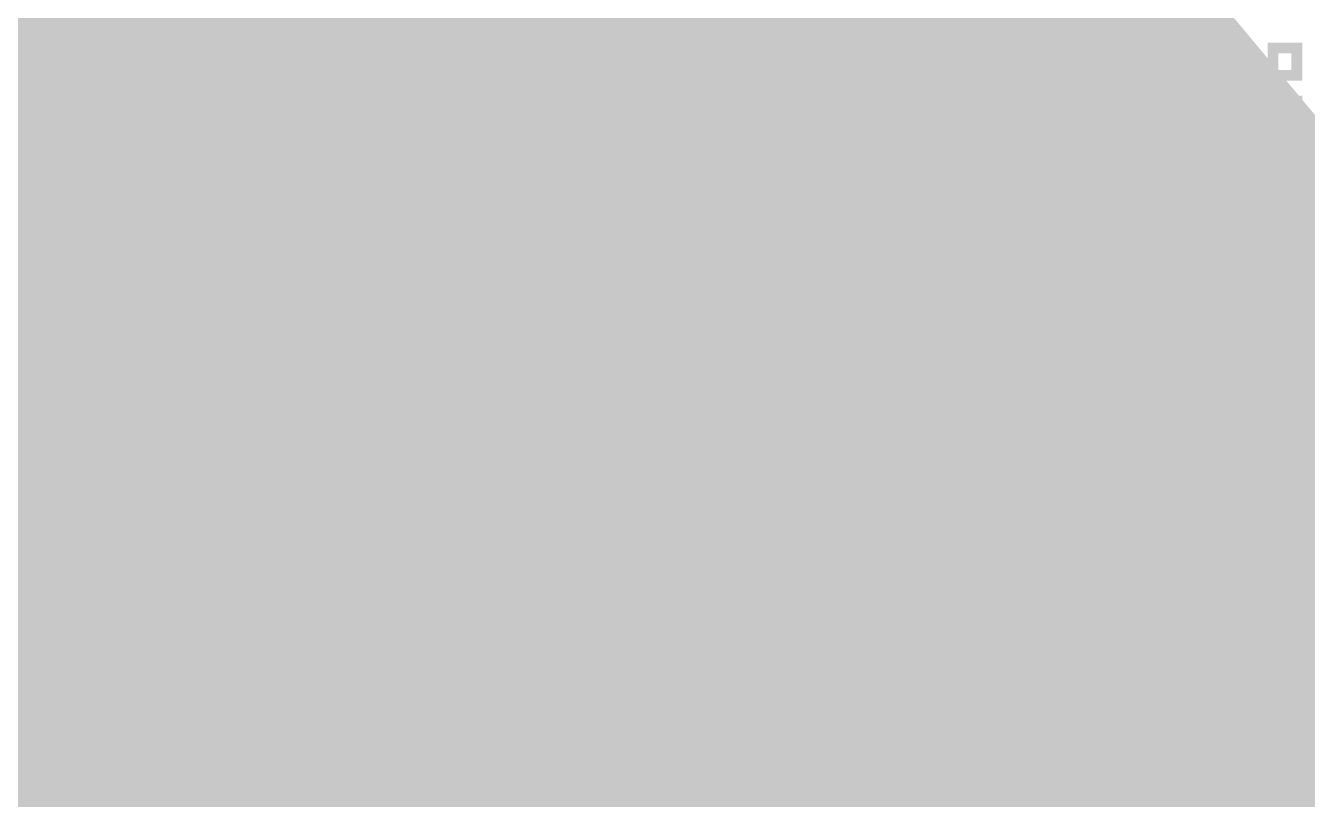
# Model space of a CAD drawing. Extents: x -5280327 to 29700, y -3925683 to 5564800.
# Drawn here: x 3955 to 8608, y 24640 to 27451 of the extents above; entities that cross this region are included whole.
import ezdxf

# ---------------------------------------------------------------- set-up
doc = ezdxf.new("R2010")
doc.units = 0
doc.linetypes.add('6', pattern=[2640.874023, 1320.437012, -1320.437012])
doc.layers.get('0').update_dxf_attribs({"linetype": 'CONTINUOUS'})

msp = doc.modelspace()

# ---------------------------------------------------------------- linework, layer by layer
at = {"color": 7, "linetype": '6', "const_width": 10343.1}
msp.add_lwpolyline([(0, 29405.6), (24528.3, 0)], dxfattribs=at)
msp.add_lwpolyline([(0, 29405.6), (24528.3, 0)], dxfattribs=at)
at = {"color": 7, "const_width": 39.2}
for points in [[(0, 29405.6), (19561.2, 29405.6), (19561.2, 25025.4), (0, 25025.4), (0, 29405.6)], [(4527.6, 26914), (4620.5, 26890.5), (4620.5, 26890.5), (4620.5, 26890.5), (4611.2, 26859), (4600, 26829.6), (4586.9, 26802.5), (4571.9, 26777.5), (4555, 26754.8), (4536.1, 26734.4), (4515.4, 26716.1), (4515.4, 26716.1), (4515.4, 26716.1), (4515.4, 26716.1), (4493.1, 26700.2), (4469.3, 26686.7), (4444.2, 26675.6), (4417.7, 26667.1), (4389.8, 26660.9), (4360.6, 26657.2), (4330, 26656), (4330, 26656), (4330, 26656), (4330, 26656), (4298.4, 26657), (4268.6, 26659.8), (4240.5, 26664.5), (4214.2, 26671.1), (4189.5, 26679.6), (4166.6, 26690), (4145.5, 26702.2), (4145.5, 26702.2), (4145.5, 26702.2), (4145.5, 26702.2), (4125.8, 26716.2), (4107.6, 26732), (4090.8, 26749.4), (4075.3, 26768.5), (4061.3, 26789.3), (4048.6, 26811.8), (4037.3, 26836), (4037.3, 26836), (4037.3, 26836), (4037.3, 26836), (4027.4, 26861.3), (4019.1, 26887.1), (4012.3, 26913.4), (4007, 26940.3), (4003.2, 26967.7), (4001, 26995.6), (4000.2, 27024.1), (4000.2, 27024.1), (4000.2, 27024.1), (4000.2, 27024.1), (4001.1, 27054.8), (4003.6, 27084.4), (4007.9, 27112.9), (4013.9, 27140.2), (4021.6, 27166.4), (4031, 27191.4), (4042.1, 27215.3), (4042.1, 27215.3), (4042.1, 27215.3), (4042.1, 27215.3), (4054.8, 27237.8), (4068.9, 27258.7), (4084.5, 27278), (4101.5, 27295.7), (4120, 27311.8), (4139.9, 27326.3), (4161.2, 27339.2), (4161.2, 27339.2), (4161.2, 27339.2), (4161.2, 27339.2), (4183.7, 27350.5), (4206.7, 27360), (4230.4, 27367.8), (4254.7, 27373.8), (4279.6, 27378.1), (4305.2, 27380.7), (4331.4, 27381.6), (4331.4, 27381.6), (4331.4, 27381.6), (4331.4, 27381.6), (4360.8, 27380.5), (4388.8, 27377.2), (4415.5, 27371.7), (4440.8, 27364.1), (4464.7, 27354.2), (4487.3, 27342.2), (4508.5, 27328), (4508.5, 27328), (4508.5, 27328), (4508.5, 27328), (4528.1, 27311.8), (4545.9, 27293.8), (4562, 27274), (4576.3, 27252.5), (4588.8, 27229.2), (4599.6, 27204.1), (4608.5, 27177.2), (4608.5, 27177.2), (4517.1, 27155.7), (4517.1, 27155.7), (4517.1, 27155.7), (4509.7, 27176.7), (4501.3, 27196), (4492.1, 27213.7), (4482, 27229.6), (4471, 27243.8), (4459.1, 27256.4), (4446.3, 27267.2), (4446.3, 27267.2), (4446.3, 27267.2), (4446.3, 27267.2), (4432.5, 27276.5), (4417.8, 27284.3), (4402.1, 27290.7), (4385.4, 27295.7), (4367.7, 27299.3), (4349.1, 27301.4), (4329.5, 27302.1), (4329.5, 27302.1), (4329.5, 27302.1), (4329.5, 27302.1), (4306.9, 27301.3), (4285.4, 27299), (4265, 27295), (4245.7, 27289.5), (4227.5, 27282.4), (4210.3, 27273.7), (4194.3, 27263.4), (4194.3, 27263.4), (4194.3, 27263.4), (4194.3, 27263.4), (4179.4, 27251.8), (4165.9, 27239.1), (4153.6, 27225.3), (4142.7, 27210.4), (4133.2, 27194.4), (4124.9, 27177.4), (4117.9, 27159.3), (4117.9, 27159.3), (4117.9, 27159.3), (4117.9, 27159.3), (4112.1, 27140.5), (4107.2, 27121.6), (4103.1, 27102.5), (4100, 27083.3), (4097.7, 27063.9), (4096.4, 27044.3), (4095.9, 27024.5), (4095.9, 27024.5), (4095.9, 27024.5), (4095.9, 27024.5), (4096.5, 26999.4), (4098, 26975.3), (4100.7, 26952), (4104.4, 26929.7), (4109.2, 26908.3), (4115.1, 26887.8), (4122, 26868.3), (4122, 26868.3), (4122, 26868.3), (4122, 26868.3), (4130, 26849.9), (4139.3, 26832.9), (4149.7, 26817.3), (4161.3, 26803), (4174, 26790.1), (4188, 26778.6), (4203.1, 26768.5), (4203.1, 26768.5), (4203.1, 26768.5), (4203.1, 26768.5), (4219, 26759.7), (4235.3, 26752.3), (4252, 26746.3), (4269, 26741.5), (4286.4, 26738.2), (4304.2, 26736.1), (4322.3, 26735.5), (4322.3, 26735.5), (4322.3, 26735.5), (4322.3, 26735.5), (4344.1, 26736.4), (4364.9, 26739.1), (4384.8, 26743.7), (4403.6, 26750.2), (4421.5, 26758.4), (4438.5, 26768.5), (4454.4, 26780.5), (4454.4, 26780.5), (4454.4, 26780.5), (4454.4, 26780.5), (4469.1, 26794.2), (4482.4, 26809.7), (4494.3, 26827), (4504.8, 26846.1), (4513.8, 26867), (4521.4, 26889.6), (4527.6, 26914)], [(6328.6, 26745), (6341.1, 26668.9), (6341.1, 26668.9), (6341.1, 26668.9), (6330.8, 26666.9), (6320.9, 26665.2), (6311.3, 26663.8), (6302, 26662.7), (6293, 26661.9), (6284.3, 26661.4), (6276, 26661.3), (6276, 26661.3), (6276, 26661.3), (6276, 26661.3), (6263, 26661.6), (6250.9, 26662.5), (6239.6, 26664), (6229.2, 26666.1), (6219.7, 26668.9), (6211, 26672.2), (6203.2, 26676.1), (6203.2, 26676.1), (6203.2, 26676.1), (6203.2, 26676.1), (6196.2, 26680.6), (6189.7, 26685.4), (6183.9, 26690.6), (6178.7, 26696.1), (6174.1, 26702.1), (6170.2, 26708.4), (6166.9, 26715.1), (6166.9, 26715.1), (6166.9, 26715.1), (6166.9, 26715.1), (6164.1, 26723.1), (6161.7, 26733.3), (6159.8, 26745.6), (6158.3, 26760.2), (6157.2, 26776.9), (6156.5, 26795.8), (6156.3, 26816.8), (6156.3, 26816.8), (6156.3, 27109.3), (6093.1, 27109.3), (6093.1, 27176.3), (6156.3, 27176.3), (6156.3, 27302.1), (6242, 27353.8), (6242, 27176.3), (6328.6, 27176.3), (6328.6, 27109.3), (6242, 27109.3), (6242, 26812), (6242, 26812), (6242, 26812), (6242.1, 26802.1), (6242.4, 26793.1), (6242.8, 26785.3), (6243.5, 26778.5), (6244.3, 26772.8), (6245.3, 26768.2), (6246.5, 26764.7), (6246.5, 26764.7), (6246.5, 26764.7), (6246.5, 26764.7), (6248, 26761.7), (6249.6, 26759), (6251.5, 26756.4), (6253.6, 26754), (6256, 26751.8), (6258.6, 26749.8), (6261.4, 26747.9), (6261.4, 26747.9), (6261.4, 26747.9), (6261.4, 26747.9), (6264.5, 26746.3), (6268, 26744.9), (6271.8, 26743.7), (6276, 26742.8), (6280.6, 26742.2), (6285.5, 26741.8), (6290.8, 26741.7), (6290.8, 26741.7), (6290.8, 26741.7), (6290.8, 26741.7), (6295.1, 26741.8), (6299.8, 26742), (6304.8, 26742.3), (6310.2, 26742.8), (6316, 26743.4), (6322.1, 26744.2), (6328.6, 26745)], [(7287.7, 26668), (7287.7, 26732.1), (7287.7, 26732.1), (7287.7, 26732.1), (7273, 26712.1), (7256.4, 26695.1), (7238, 26681.2), (7217.7, 26670.4), (7195.5, 26662.7), (7171.5, 26658), (7145.6, 26656.5), (7145.6, 26656.5), (7145.6, 26656.5), (7145.6, 26656.5), (7128.4, 26657.2), (7111.7, 26659.2), (7095.3, 26662.7), (7079.3, 26667.4), (7063.8, 26673.6), (7048.6, 26681.1), (7033.8, 26690), (7033.8, 26690), (7033.8, 26690), (7033.8, 26690), (7019.8, 26700.1), (7006.6, 26711.3), (6994.4, 26723.6), (6983.1, 26737), (6972.8, 26751.4), (6963.3, 26767), (6954.9, 26783.6), (6954.9, 26783.6), (6954.9, 26783.6), (6954.9, 26783.6), (6947.5, 26801.1), (6941.2, 26819.4), (6936, 26838.4), (6932, 26858.1), (6929.2, 26878.5), (6927.5, 26899.7), (6926.9, 26921.6), (6926.9, 26921.6), (6926.9, 26921.6), (6926.9, 26921.6), (6927.4, 26943.1), (6929, 26964), (6931.5, 26984.3), (6935.2, 27004), (6939.8, 27023.2), (6945.5, 27041.7), (6952.2, 27059.7), (6952.2, 27059.7), (6952.2, 27059.7), (6952.2, 27059.7), (6960, 27076.8), (6968.8, 27092.8), (6978.6, 27107.5), (6989.5, 27121.1), (7001.4, 27133.5), (7014.4, 27144.7), (7028.3, 27154.7), (7028.3, 27154.7), (7028.3, 27154.7), (7028.3, 27154.7), (7043.1, 27163.5), (7058.3, 27170.9), (7074, 27177), (7090.2, 27181.7), (7106.9, 27185.1), (7124.1, 27187.1), (7141.8, 27187.8), (7141.8, 27187.8), (7141.8, 27187.8), (7141.8, 27187.8), (7154.7, 27187.4), (7167.2, 27186.2), (7179.3, 27184.2), (7191, 27181.4), (7202.3, 27177.9), (7213.2, 27173.5), (7223.6, 27168.4), (7223.6, 27168.4), (7223.6, 27168.4), (7223.6, 27168.4), (7233.6, 27162.6), (7243, 27156.3), (7251.9, 27149.6), (7260.3, 27142.4), (7268.1, 27134.7), (7275.3, 27126.5), (7282, 27117.9), (7282, 27117.9), (7282, 27369.6), (7367.7, 27369.6), (7367.7, 26668), (7287.7, 26668)], [(8483.8, 27270.6), (8483.8, 27369.6), (8569.9, 27369.6), (8569.9, 27270.6), (8483.8, 27270.6)], [(4722.9, 26668), (4722.9, 27176.3), (4800.4, 27176.3), (4800.4, 27099.2), (4800.4, 27099.2), (4800.4, 27099.2), (4808.8, 27113.9), (4817, 27127.1), (4825, 27138.8), (4832.9, 27149), (4840.5, 27157.7), (4848, 27164.8), (4855.2, 27170.5), (4855.2, 27170.5), (4855.2, 27170.5), (4855.2, 27170.5), (4862.5, 27175.1), (4870, 27179), (4877.7, 27182.1), (4885.6, 27184.6), (4893.7, 27186.3), (4902, 27187.4), (4910.5, 27187.8), (4910.5, 27187.8), (4910.5, 27187.8), (4910.5, 27187.8), (4923, 27187.2), (4935.5, 27185.5), (4948.1, 27182.7), (4960.8, 27178.7), (4973.5, 27173.6), (4986.2, 27167.4), (4999.1, 27160), (4999.1, 27160), (4969.4, 27080.1), (4969.4, 27080.1), (4969.4, 27080.1), (4960.4, 27085), (4951.3, 27089.2), (4942.3, 27092.6), (4933.3, 27095.3), (4924.3, 27097.2), (4915.2, 27098.4), (4906.2, 27098.7), (4906.2, 27098.7), (4906.2, 27098.7), (4906.2, 27098.7), (4898.3, 27098.4), (4890.5, 27097.3), (4883.1, 27095.6), (4875.8, 27093.2), (4868.8, 27090.1), (4862, 27086.2), (4855.5, 27081.7), (4855.5, 27081.7), (4855.5, 27081.7), (4855.5, 27081.7), (4849.3, 27076.6), (4843.7, 27071), (4838.6, 27064.8), (4834, 27058), (4829.9, 27050.8), (4826.4, 27042.9), (4823.4, 27034.6), (4823.4, 27034.6), (4823.4, 27034.6), (4823.4, 27034.6), (4819.6, 27021.3), (4816.4, 27007.6), (4813.7, 26993.6), (4811.7, 26979.3), (4810.2, 26964.6), (4809.3, 26949.5), (4809, 26934.1), (4809, 26934.1), (4809, 26668), (4722.9, 26668)], [(5398.2, 26831.7), (5487.2, 26820.7), (5487.2, 26820.7), (5487.2, 26820.7), (5480.5, 26799.1), (5472.3, 26778.9), (5462.6, 26760.2), (5451.4, 26742.9), (5438.8, 26727), (5424.8, 26712.6), (5409.2, 26699.6), (5409.2, 26699.6), (5409.2, 26699.6), (5409.2, 26699.6), (5392.3, 26688.1), (5374.1, 26678.5), (5354.6, 26670.6), (5333.8, 26664.4), (5311.7, 26660), (5288.4, 26657.4), (5263.7, 26656.5), (5263.7, 26656.5), (5263.7, 26656.5), (5263.7, 26656.5), (5232.8, 26657.9), (5203.8, 26662.1), (5176.6, 26669.1), (5151.4, 26678.9), (5128, 26691.5), (5106.5, 26707), (5086.9, 26725.2), (5086.9, 26725.2), (5086.9, 26725.2), (5086.9, 26725.2), (5069.5, 26745.9), (5054.9, 26768.9), (5042.9, 26794.2), (5033.5, 26821.7), (5026.9, 26851.5), (5022.9, 26883.5), (5021.5, 26917.8), (5021.5, 26917.8), (5021.5, 26917.8), (5021.5, 26917.8), (5022.9, 26953.3), (5026.9, 26986.4), (5033.7, 27017.2), (5043.1, 27045.7), (5055.2, 27071.8), (5070.1, 27095.5), (5087.6, 27116.9), (5087.6, 27116.9), (5087.6, 27116.9), (5087.6, 27116.9), (5107.3, 27135.7), (5128.5, 27151.6), (5151.4, 27164.6), (5175.9, 27174.7), (5202, 27182), (5229.7, 27186.3), (5258.9, 27187.8), (5258.9, 27187.8), (5258.9, 27187.8), (5258.9, 27187.8), (5287.3, 27186.3), (5314.1, 27182.1), (5339.5, 27175), (5363.3, 27165.1), (5385.5, 27152.3), (5406.3, 27136.8), (5425.5, 27118.4), (5425.5, 27118.4), (5425.5, 27118.4), (5425.5, 27118.4), (5442.6, 27097.4), (5457.1, 27074.1), (5469, 27048.5), (5478.2, 27020.6), (5484.8, 26990.4), (5488.8, 26957.9), (5490.1, 26923.1), (5490.1, 26923.1), (5490.1, 26923.1), (5490.1, 26923.1), (5490.1, 26920.7), (5490.1, 26918.1), (5490, 26915.1), (5489.9, 26911.8), (5489.9, 26908.2), (5489.8, 26904.3), (5489.6, 26900.1), (5489.6, 26900.1), (5110.6, 26900.1), (5110.6, 26900.1), (5110.6, 26900.1), (5112.7, 26877), (5116.4, 26855.5), (5121.6, 26835.5), (5128.4, 26817.2), (5136.7, 26800.5), (5146.5, 26785.4), (5157.9, 26771.8), (5157.9, 26771.8), (5157.9, 26771.8), (5157.9, 26771.8), (5170.5, 26760), (5184, 26750), (5198.3, 26741.9), (5213.5, 26735.5), (5229.5, 26731), (5246.4, 26728.2), (5264.2, 26727.3), (5264.2, 26727.3), (5264.2, 26727.3), (5264.2, 26727.3), (5277.5, 26727.8), (5290.1, 26729.4), (5302.3, 26731.9), (5313.8, 26735.5), (5324.8, 26740), (5335.2, 26745.6), (5345.1, 26752.2), (5345.1, 26752.2), (5345.1, 26752.2), (5345.1, 26752.2), (5354.4, 26759.9), (5363.1, 26768.9), (5371.3, 26779), (5378.8, 26790.4), (5385.9, 26802.9), (5392.3, 26816.7), (5398.2, 26831.7)], [(5927.1, 26730.7), (5927.1, 26730.7), (5927.1, 26730.7), (5913.5, 26719.5), (5900, 26709.4), (5886.7, 26700.2), (5873.5, 26692), (5860.5, 26684.8), (5847.7, 26678.5), (5834.9, 26673.3), (5834.9, 26673.3), (5834.9, 26673.3), (5834.9, 26673.3), (5822.2, 26668.8), (5809.1, 26665), (5795.8, 26662), (5782.2, 26659.6), (5768.4, 26657.9), (5754.3, 26656.8), (5739.9, 26656.5), (5739.9, 26656.5), (5739.9, 26656.5), (5739.9, 26656.5), (5716.8, 26657.3), (5695.2, 26659.8), (5675.3, 26664), (5656.9, 26669.9), (5640.1, 26677.4), (5624.8, 26686.6), (5611.2, 26697.4), (5611.2, 26697.4), (5611.2, 26697.4), (5611.2, 26697.4), (5599.3, 26709.6), (5589.2, 26722.7), (5580.9, 26736.7), (5574.5, 26751.6), (5569.9, 26767.5), (5567.1, 26784.3), (5566.2, 26802), (5566.2, 26802), (5566.2, 26802), (5566.2, 26802), (5566.5, 26812.5), (5567.6, 26822.8), (5569.3, 26832.8), (5571.7, 26842.6), (5574.9, 26852), (5578.7, 26861.2), (5583.2, 26870.2), (5583.2, 26870.2), (5583.2, 26870.2), (5583.2, 26870.2), (5588.3, 26878.8), (5593.8, 26886.8), (5599.7, 26894.4), (5606, 26901.5), (5612.8, 26908.1), (5620.1, 26914.2), (5627.7, 26919.7), (5627.7, 26919.7), (5627.7, 26919.7), (5627.7, 26919.7), (5635.7, 26924.9), (5644, 26929.7), (5652.6, 26934.1), (5661.4, 26938.1), (5670.6, 26941.8), (5680, 26945.1), (5689.7, 26948), (5689.7, 26948), (5689.7, 26948), (5689.7, 26948), (5697.5, 26949.9), (5706.3, 26951.8), (5716.2, 26953.6), (5727.1, 26955.5), (5739.1, 26957.3), (5752.2, 26959.1), (5766.3, 26960.9), (5766.3, 26960.9), (5766.3, 26960.9), (5766.3, 26960.9), (5794.9, 26964.5), (5821.4, 26968.4), (5845.6, 26972.4), (5867.5, 26976.7), (5887.2, 26981.1), (5904.7, 26985.7), (5919.9, 26990.6), (5919.9, 26990.6), (5919.9, 26990.6), (5919.9, 26990.6), (5920, 26995.4), (5920.1, 26999.6), (5920.2, 27003.4), (5920.3, 27006.6), (5920.3, 27009.3), (5920.4, 27011.4), (5920.4, 27013.1), (5920.4, 27013.1), (5920.4, 27013.1), (5920.4, 27013.1), (5919.9, 27027.5), (5918.4, 27040.6), (5915.9, 27052.5), (5912.4, 27063.1), (5907.9, 27072.4), (5902.4, 27080.5), (5896, 27087.2), (5896, 27087.2), (5896, 27087.2), (5896, 27087.2), (5885.9, 27095), (5874.5, 27101.5), (5861.8, 27106.9), (5847.7, 27111.1), (5832.4, 27114.1), (5815.8, 27115.8), (5797.8, 27116.4), (5797.8, 27116.4), (5797.8, 27116.4), (5797.8, 27116.4), (5781.1, 27116), (5765.7, 27114.7), (5751.6, 27112.5), (5738.8, 27109.5), (5727.3, 27105.6), (5717, 27100.8), (5708.1, 27095.1), (5708.1, 27095.1), (5708.1, 27095.1), (5708.1, 27095.1), (5700.1, 27088.4), (5692.8, 27080.3), (5686.1, 27070.9), (5679.9, 27060.1), (5674.4, 27048), (5669.5, 27034.5), (5665.3, 27019.8), (5665.3, 27019.8), (5581, 27031.2), (5581, 27031.2), (5581, 27031.2), (5584.6, 27046.3), (5588.8, 27060.5), (5593.6, 27073.8), (5599, 27086.3), (5605, 27097.9), (5611.6, 27108.7), (5618.8, 27118.6), (5618.8, 27118.6), (5618.8, 27118.6), (5618.8, 27118.6), (5626.8, 27127.8), (5635.8, 27136.4), (5645.7, 27144.3), (5656.6, 27151.6), (5668.4, 27158.3), (5681.2, 27164.4), (5694.9, 27169.8), (5694.9, 27169.8), (5694.9, 27169.8), (5694.9, 27169.8), (5709.5, 27174.6), (5724.7, 27178.6), (5740.5, 27181.9), (5757, 27184.5), (5774.1, 27186.3), (5791.9, 27187.4), (5810.3, 27187.8), (5810.3, 27187.8), (5810.3, 27187.8), (5810.3, 27187.8), (5828.4, 27187.4), (5845.5, 27186.5), (5861.6, 27184.9), (5876.7, 27182.8), (5890.8, 27179.9), (5903.9, 27176.5), (5916.1, 27172.4), (5916.1, 27172.4), (5916.1, 27172.4), (5916.1, 27172.4), (5927.2, 27167.9), (5937.6, 27163), (5947, 27157.9), (5955.5, 27152.4), (5963.2, 27146.5), (5970, 27140.4), (5975.9, 27133.9), (5975.9, 27133.9), (5975.9, 27133.9), (5975.9, 27133.9), (5981.1, 27127), (5985.9, 27119.6), (5990.2, 27111.8), (5994, 27103.4), (5997.4, 27094.5), (6000.3, 27085.2), (6002.7, 27075.3), (6002.7, 27075.3), (6002.7, 27075.3), (6002.7, 27075.3), (6003.8, 27068.3), (6004.8, 27059.8), (6005.6, 27049.9), (6006.2, 27038.6), (6006.6, 27025.8), (6006.9, 27011.5), (6007, 26995.8), (6007, 26995.8), (6007, 26881), (6007, 26881), (6007, 26881), (6007.1, 26848.4), (6007.4, 26819.5), (6008, 26794.2), (6008.8, 26772.5), (6009.8, 26754.4), (6011, 26739.9), (6012.5, 26729), (6012.5, 26729), (6012.5, 26729), (6012.5, 26729), (6014.3, 26720), (6016.5, 26711), (6019.2, 26702.2), (6022.3, 26693.5), (6025.9, 26684.9), (6029.8, 26676.4), (6034.3, 26668), (6034.3, 26668), (5944.3, 26668), (5944.3, 26668), (5944.3, 26668), (5940.7, 26675.8), (5937.4, 26684), (5934.6, 26692.6), (5932.1, 26701.6), (5930, 26710.9), (5928.4, 26720.6), (5927.1, 26730.7)], [(6760.8, 26831.7), (6849.8, 26820.7), (6849.8, 26820.7), (6849.8, 26820.7), (6843.1, 26799.1), (6834.9, 26778.9), (6825.2, 26760.2), (6814, 26742.9), (6801.4, 26727), (6787.4, 26712.6), (6771.8, 26699.6), (6771.8, 26699.6), (6771.8, 26699.6), (6771.8, 26699.6), (6754.9, 26688.1), (6736.7, 26678.5), (6717.2, 26670.6), (6696.4, 26664.4), (6674.3, 26660), (6651, 26657.4), (6626.3, 26656.5), (6626.3, 26656.5), (6626.3, 26656.5), (6626.3, 26656.5), (6595.4, 26657.9), (6566.4, 26662.1), (6539.2, 26669.1), (6513.9, 26678.9), (6490.6, 26691.5), (6469.1, 26707), (6449.5, 26725.2), (6449.5, 26725.2), (6449.5, 26725.2), (6449.5, 26725.2), (6432.1, 26745.9), (6417.5, 26768.9), (6405.5, 26794.2), (6396.1, 26821.7), (6389.5, 26851.5), (6385.5, 26883.5), (6384.1, 26917.8), (6384.1, 26917.8), (6384.1, 26917.8), (6384.1, 26917.8), (6385.5, 26953.3), (6389.5, 26986.4), (6396.3, 27017.2), (6405.7, 27045.7), (6417.8, 27071.8), (6432.7, 27095.5), (6450.2, 27116.9), (6450.2, 27116.9), (6450.2, 27116.9), (6450.2, 27116.9), (6469.9, 27135.7), (6491.1, 27151.6), (6514, 27164.6), (6538.5, 27174.7), (6564.6, 27182), (6592.2, 27186.3), (6621.5, 27187.8), (6621.5, 27187.8), (6621.5, 27187.8), (6621.5, 27187.8), (6649.9, 27186.3), (6676.7, 27182.1), (6702.1, 27175), (6725.8, 27165.1), (6748.1, 27152.3), (6768.9, 27136.8), (6788.1, 27118.4), (6788.1, 27118.4), (6788.1, 27118.4), (6788.1, 27118.4), (6805.2, 27097.4), (6819.7, 27074.1), (6831.6, 27048.5), (6840.8, 27020.6), (6847.4, 26990.4), (6851.4, 26957.9), (6852.7, 26923.1), (6852.7, 26923.1), (6852.7, 26923.1), (6852.7, 26923.1), (6852.7, 26920.7), (6852.7, 26918.1), (6852.6, 26915.1), (6852.5, 26911.8), (6852.5, 26908.2), (6852.3, 26904.3), (6852.2, 26900.1), (6852.2, 26900.1), (6473.2, 26900.1), (6473.2, 26900.1), (6473.2, 26900.1), (6475.3, 26877), (6479, 26855.5), (6484.2, 26835.5), (6491, 26817.2), (6499.3, 26800.5), (6509.1, 26785.4), (6520.5, 26771.8), (6520.5, 26771.8), (6520.5, 26771.8), (6520.5, 26771.8), (6533.1, 26760), (6546.6, 26750), (6560.9, 26741.9), (6576.1, 26735.5), (6592.1, 26731), (6609, 26728.2), (6626.8, 26727.3), (6626.8, 26727.3), (6626.8, 26727.3), (6626.8, 26727.3), (6640, 26727.8), (6652.7, 26729.4), (6664.9, 26731.9), (6676.4, 26735.5), (6687.4, 26740), (6697.8, 26745.6), (6707.7, 26752.2), (6707.7, 26752.2), (6707.7, 26752.2), (6707.7, 26752.2), (6717, 26759.9), (6725.7, 26768.9), (6733.8, 26779), (6741.4, 26790.4), (6748.5, 26802.9), (6754.9, 26816.7), (6760.8, 26831.7)], [(7869.3, 26668), (7713.7, 27176.3), (7802.7, 27176.3), (7883.6, 26882.9), (7913.8, 26773.8), (7913.8, 26773.8), (7913.8, 26773.8), (7914.8, 26777.9), (7916.7, 26785.6), (7919.5, 26797), (7923.3, 26812), (7928, 26830.6), (7933.6, 26852.8), (7940.1, 26878.6), (7940.1, 26878.6), (8021, 27176.3), (8109.5, 27176.3), (8185.6, 26881.4), (8211, 26784.3), (8240.2, 26882.4), (8327.3, 27176.3), (8411, 27176.3), (8252.1, 26668), (8162.6, 26668), (8081.8, 26972.4), (8062.1, 27059), (7959.2, 26668), (7869.3, 26668)], [(8483.8, 27176.3), (8569.9, 27176.3), (8569.9, 26668), (8483.8, 26668), (8483.8, 27176.3)], [(5399.2, 26970.9), (5399.2, 26970.9), (5399.2, 26970.9), (5397.1, 26988.6), (5394.2, 27005), (5390.4, 27020), (5385.7, 27033.8), (5380.2, 27046.2), (5373.8, 27057.3), (5366.6, 27067.1), (5366.6, 27067.1), (5366.6, 27067.1), (5366.6, 27067.1), (5354.4, 27080.4), (5341.1, 27091.5), (5326.9, 27100.7), (5311.6, 27107.8), (5295.4, 27112.9), (5278.1, 27115.9), (5259.9, 27116.9), (5259.9, 27116.9), (5259.9, 27116.9), (5259.9, 27116.9), (5243.3, 27116.1), (5227.5, 27113.7), (5212.5, 27109.6), (5198.2, 27103.9), (5184.8, 27096.7), (5172, 27087.7), (5160.1, 27077.2), (5160.1, 27077.2), (5160.1, 27077.2), (5160.1, 27077.2), (5149.3, 27065.3), (5139.9, 27052.3), (5132.1, 27038.2), (5125.7, 27023), (5120.8, 27006.8), (5117.3, 26989.4), (5115.4, 26970.9), (5399.2, 26970.9)], [(6761.8, 26970.9), (6761.8, 26970.9), (6761.8, 26970.9), (6759.7, 26988.6), (6756.8, 27005), (6753, 27020), (6748.3, 27033.8), (6742.8, 27046.2), (6736.4, 27057.3), (6729.2, 27067.1), (6729.2, 27067.1), (6729.2, 27067.1), (6729.2, 27067.1), (6717, 27080.4), (6703.7, 27091.5), (6689.5, 27100.7), (6674.2, 27107.8), (6658, 27112.9), (6640.7, 27115.9), (6622.5, 27116.9), (6622.5, 27116.9), (6622.5, 27116.9), (6622.5, 27116.9), (6605.9, 27116.1), (6590.1, 27113.7), (6575.1, 27109.6), (6560.8, 27103.9), (6547.3, 27096.7), (6534.6, 27087.7), (6522.7, 27077.2), (6522.7, 27077.2), (6522.7, 27077.2), (6522.7, 27077.2), (6511.9, 27065.3), (6502.5, 27052.3), (6494.7, 27038.2), (6488.3, 27023), (6483.4, 27006.8), (6479.9, 26989.4), (6477.9, 26970.9), (6761.8, 26970.9)], [(7015.4, 26921.6), (7016.3, 26894.8), (7018.8, 26869.9), (7023, 26847), (7028.9, 26826.2), (7036.4, 26807.3), (7045.7, 26790.5), (7056.6, 26775.7), (7056.6, 26775.7), (7056.6, 26775.7), (7056.6, 26775.7), (7068.6, 26762.8), (7081.3, 26752), (7094.6, 26743.1), (7108.5, 26736.2), (7123, 26731.3), (7138, 26728.3), (7153.7, 26727.3), (7153.7, 26727.3), (7153.7, 26727.3), (7153.7, 26727.3), (7169.5, 26728.3), (7184.6, 26731.1), (7199, 26735.8), (7212.7, 26742.4), (7225.8, 26750.9), (7238.1, 26761.3), (7249.7, 26773.5), (7249.7, 26773.5), (7249.7, 26773.5), (7249.7, 26773.5), (7260.2, 26787.7), (7269, 26803.9), (7276.3, 26822), (7281.9, 26842.2), (7286, 26864.3), (7288.4, 26888.4), (7289.2, 26914.5), (7289.2, 26914.5), (7289.2, 26914.5), (7289.2, 26914.5), (7288.4, 26943.1), (7285.9, 26969.6), (7281.8, 26993.7), (7276.1, 27015.6), (7268.7, 27035.2), (7259.6, 27052.5), (7249, 27067.6), (7249, 27067.6), (7249, 27067.6), (7249, 27067.6), (7237.1, 27080.6), (7224.5, 27091.5), (7211.1, 27100.5), (7196.9, 27107.5), (7182, 27112.5), (7166.3, 27115.4), (7149.9, 27116.4), (7149.9, 27116.4), (7149.9, 27116.4), (7149.9, 27116.4), (7133.9, 27115.5), (7118.6, 27112.6), (7104.2, 27107.8), (7090.4, 27101.1), (7077.5, 27092.5), (7065.3, 27082), (7054, 27069.5), (7054, 27069.5), (7054, 27069.5), (7054, 27069.5), (7043.7, 27055), (7035.1, 27038.3), (7028, 27019.4), (7022.5, 26998.3), (7018.6, 26974.9), (7016.2, 26949.4), (7015.4, 26921.6)], [(5919.9, 26923.1), (5905.5, 26917.7), (5889.3, 26912.6), (5871.1, 26907.7), (5851, 26903.1), (5829, 26898.7), (5805, 26894.5), (5779.2, 26890.5), (5779.2, 26890.5), (5779.2, 26890.5), (5779.2, 26890.5), (5764.6, 26888.3), (5751.4, 26886), (5739.4, 26883.6), (5728.6, 26881.2), (5719.2, 26878.6), (5711, 26876), (5704, 26873.3), (5704, 26873.3), (5704, 26873.3), (5704, 26873.3), (5698, 26870.4), (5692.3, 26867.1), (5687, 26863.5), (5682.2, 26859.5), (5677.7, 26855.1), (5673.7, 26850.4), (5670.1, 26845.3), (5670.1, 26845.3), (5670.1, 26845.3), (5670.1, 26845.3), (5666.9, 26840), (5664.2, 26834.4), (5662, 26828.8), (5660.3, 26822.9), (5659.1, 26816.9), (5658.3, 26810.7), (5658.1, 26804.4), (5658.1, 26804.4), (5658.1, 26804.4), (5658.1, 26804.4), (5658.6, 26794.8), (5660.2, 26785.6), (5662.9, 26777), (5666.6, 26768.8), (5671.4, 26761), (5677.3, 26753.8), (5684.2, 26747), (5684.2, 26747), (5684.2, 26747), (5684.2, 26747), (5692.1, 26740.9), (5701.1, 26735.7), (5711, 26731.5), (5721.9, 26728.2), (5733.8, 26725.9), (5746.6, 26724.5), (5760.5, 26724), (5760.5, 26724), (5760.5, 26724), (5760.5, 26724), (5774.5, 26724.4), (5788.1, 26725.8), (5801.2, 26728), (5813.8, 26731.1), (5826, 26735.1), (5837.8, 26740), (5849.1, 26745.8), (5849.1, 26745.8), (5849.1, 26745.8), (5849.1, 26745.8), (5859.7, 26752.3), (5869.5, 26759.5), (5878.5, 26767.4), (5886.6, 26775.9), (5893.9, 26785), (5900.4, 26794.9), (5906, 26805.3), (5906, 26805.3), (5906, 26805.3), (5906, 26805.3), (5909.7, 26814.3), (5912.8, 26824.3), (5915.4, 26835.5), (5917.3, 26847.8), (5918.8, 26861.2), (5919.6, 26875.8), (5919.9, 26891.5), (5919.9, 26891.5), (5919.9, 26923.1)], [(4314.2, 26175.5), (4314.2, 26274.6), (4400.3, 26274.6), (4400.3, 26175.5), (4314.2, 26175.5)], [(5076.6, 25572.9), (5076.6, 26274.6), (5162.7, 26274.6), (5162.7, 26022.8), (5162.7, 26022.8), (5162.7, 26022.8), (5180.6, 26041.4), (5199.8, 26057), (5220.2, 26069.9), (5242, 26079.9), (5265, 26087), (5289.3, 26091.3), (5314.9, 26092.7), (5314.9, 26092.7), (5314.9, 26092.7), (5314.9, 26092.7), (5330.8, 26092.2), (5346, 26090.9), (5360.6, 26088.6), (5374.6, 26085.4), (5388, 26081.3), (5400.8, 26076.3), (5413, 26070.4), (5413, 26070.4), (5413, 26070.4), (5413, 26070.4), (5424.5, 26063.7), (5434.9, 26056.3), (5444.4, 26048.2), (5452.9, 26039.5), (5460.4, 26030), (5467, 26019.8), (5472.6, 26008.9), (5472.6, 26008.9), (5472.6, 26008.9), (5472.6, 26008.9), (5477.4, 25997), (5481.4, 25983.6), (5484.7, 25968.8), (5487.3, 25952.5), (5489.1, 25934.8), (5490.2, 25915.6), (5490.6, 25895), (5490.6, 25895), (5490.6, 25572.9), (5404.4, 25572.9), (5404.4, 25895), (5404.4, 25895), (5404.4, 25895), (5403.9, 25912.8), (5402.1, 25929.1), (5399.3, 25944), (5395.3, 25957.4), (5390.1, 25969.4), (5383.9, 25980), (5376.4, 25989.1), (5376.4, 25989.1), (5376.4, 25989.1), (5376.4, 25989.1), (5368, 25996.9), (5358.5, 26003.5), (5348.2, 26008.9), (5336.9, 26013.1), (5324.6, 26016.1), (5311.4, 26017.9), (5297.2, 26018.5), (5297.2, 26018.5), (5297.2, 26018.5), (5297.2, 26018.5), (5286.4, 26018.1), (5275.7, 26016.9), (5265.2, 26014.9), (5254.9, 26012), (5244.8, 26008.4), (5234.9, 26003.9), (5225.2, 25998.7), (5225.2, 25998.7), (5225.2, 25998.7), (5225.2, 25998.7), (5215.9, 25992.7), (5207.5, 25986.2), (5199.8, 25979), (5193, 25971.3), (5186.9, 25963.1), (5181.6, 25954.2), (5177.1, 25944.8), (5177.1, 25944.8), (5177.1, 25944.8), (5177.1, 25944.8), (5173.3, 25934.6), (5170.1, 25923.3), (5167.4, 25910.9), (5165.4, 25897.5), (5163.9, 25883.1), (5163, 25867.6), (5162.7, 25851), (5162.7, 25851), (5162.7, 25572.9), (5076.6, 25572.9)], [(5809.8, 25650), (5822.3, 25573.9), (5822.3, 25573.9), (5822.3, 25573.9), (5812, 25571.9), (5802.1, 25570.1), (5792.5, 25568.7), (5783.2, 25567.6), (5774.2, 25566.9), (5765.5, 25566.4), (5757.2, 25566.2), (5757.2, 25566.2), (5757.2, 25566.2), (5757.2, 25566.2), (5744.2, 25566.5), (5732.1, 25567.4), (5720.8, 25569), (5710.4, 25571.1), (5700.9, 25573.8), (5692.2, 25577.1), (5684.4, 25581.1), (5684.4, 25581.1), (5684.4, 25581.1), (5684.4, 25581.1), (5677.3, 25585.5), (5670.9, 25590.3), (5665.1, 25595.5), (5659.9, 25601.1), (5655.3, 25607), (5651.4, 25613.4), (5648, 25620.1), (5648, 25620.1), (5648, 25620.1), (5648, 25620.1), (5645.2, 25628.1), (5642.9, 25638.2), (5641, 25650.6), (5639.4, 25665.1), (5638.4, 25681.8), (5637.7, 25700.7), (5637.5, 25721.8), (5637.5, 25721.8), (5637.5, 26014.2), (5574.3, 26014.2), (5574.3, 26081.2), (5637.5, 26081.2), (5637.5, 26207.1), (5723.2, 26258.8), (5723.2, 26081.2), (5809.8, 26081.2), (5809.8, 26014.2), (5723.2, 26014.2), (5723.2, 25717), (5723.2, 25717), (5723.2, 25717), (5723.3, 25707), (5723.6, 25698.1), (5724, 25690.2), (5724.7, 25683.5), (5725.5, 25677.8), (5726.5, 25673.2), (5727.7, 25669.6), (5727.7, 25669.6), (5727.7, 25669.6), (5727.7, 25669.6), (5729.1, 25666.7), (5730.8, 25663.9), (5732.7, 25661.4), (5734.8, 25659), (5737.2, 25656.8), (5739.7, 25654.7), (5742.6, 25652.9), (5742.6, 25652.9), (5742.6, 25652.9), (5742.6, 25652.9), (5745.7, 25651.2), (5749.2, 25649.8), (5753, 25648.7), (5757.2, 25647.8), (5761.8, 25647.1), (5766.7, 25646.8), (5772, 25646.6), (5772, 25646.6), (5772, 25646.6), (5772, 25646.6), (5776.3, 25646.7), (5780.9, 25646.9), (5786, 25647.3), (5791.4, 25647.7), (5797.2, 25648.3), (5803.3, 25649.1), (5809.8, 25650)], [(6595.2, 25655.7), (6595.2, 25572.9), (6131.4, 25572.9), (6131.4, 25572.9), (6131.4, 25572.9), (6131.4, 25581.8), (6131.9, 25590.5), (6132.8, 25599.2), (6134.2, 25607.7), (6136.2, 25616.2), (6138.6, 25624.5), (6141.5, 25632.8), (6141.5, 25632.8), (6141.5, 25632.8), (6141.5, 25632.8), (6147, 25646.3), (6153.3, 25659.7), (6160.6, 25673.1), (6168.7, 25686.4), (6177.6, 25699.7), (6187.5, 25712.9), (6198.2, 25726.1), (6198.2, 25726.1), (6198.2, 25726.1), (6198.2, 25726.1), (6210.1, 25739.5), (6223.3, 25753.5), (6238, 25768.1), (6254.1, 25783.3), (6271.6, 25799.1), (6290.6, 25815.4), (6310.9, 25832.3), (6310.9, 25832.3), (6310.9, 25832.3), (6310.9, 25832.3), (6342.1, 25858.3), (6370.2, 25882.8), (6395.3, 25905.6), (6417.4, 25926.8), (6436.5, 25946.4), (6452.5, 25964.5), (6465.5, 25980.9), (6465.5, 25980.9), (6465.5, 25980.9), (6465.5, 25980.9), (6476.2, 25996.5), (6485.2, 26011.8), (6492.6, 26026.8), (6498.3, 26041.6), (6502.4, 26056.2), (6504.9, 26070.5), (6505.7, 26084.6), (6505.7, 26084.6), (6505.7, 26084.6), (6505.7, 26084.6), (6505, 26098.9), (6502.7, 26112.5), (6499, 26125.5), (6493.8, 26137.9), (6487, 26149.5), (6478.8, 26160.6), (6469.1, 26171), (6469.1, 26171), (6469.1, 26171), (6469.1, 26171), (6458.2, 26180.3), (6446.4, 26188.2), (6433.6, 26194.6), (6420, 26199.7), (6405.4, 26203.3), (6390, 26205.4), (6373.6, 26206.1), (6373.6, 26206.1), (6373.6, 26206.1), (6373.6, 26206.1), (6356.3, 26205.4), (6340.1, 26203.1), (6324.9, 26199.3), (6310.6, 26193.9), (6297.4, 26187.1), (6285.2, 26178.7), (6274.1, 26168.8), (6274.1, 26168.8), (6274.1, 26168.8), (6274.1, 26168.8), (6264.1, 26157.5), (6255.7, 26145.1), (6248.8, 26131.5), (6243.4, 26116.8), (6239.5, 26100.8), (6237.1, 26083.7), (6236.2, 26065.4), (6236.2, 26065.4), (6147.7, 26074.5), (6147.7, 26074.5), (6147.7, 26074.5), (6151.3, 26101.9), (6157, 26127.3), (6164.7, 26150.8), (6174.5, 26172.3), (6186.3, 26192), (6200.2, 26209.7), (6216.1, 26225.5), (6216.1, 26225.5), (6216.1, 26225.5), (6216.1, 26225.5), (6233.9, 26239.3), (6253.4, 26250.9), (6274.5, 26260.5), (6297.3, 26267.9), (6321.7, 26273.2), (6347.8, 26276.4), (6375.5, 26277.4), (6375.5, 26277.4), (6375.5, 26277.4), (6375.5, 26277.4), (6403.5, 26276.3), (6429.8, 26272.9), (6454.3, 26267.2), (6477.2, 26259.2), (6498.3, 26248.9), (6517.7, 26236.3), (6535.4, 26221.4), (6535.4, 26221.4), (6535.4, 26221.4), (6535.4, 26221.4), (6551, 26204.9), (6564.2, 26187.3), (6575, 26168.5), (6583.4, 26148.7), (6589.4, 26127.8), (6593, 26105.8), (6594.2, 26082.6), (6594.2, 26082.6), (6594.2, 26082.6), (6594.2, 26082.6), (6593.9, 26070.6), (6592.8, 26058.7), (6591.1, 26046.8), (6588.6, 26035), (6585.5, 26023.2), (6581.6, 26011.5), (6577, 25999.9), (6577, 25999.9), (6577, 25999.9), (6577, 25999.9), (6571.6, 25988.1), (6565.3, 25976.3), (6558.1, 25964.2), (6549.9, 25952), (6540.8, 25939.5), (6530.8, 25926.9), (6519.8, 25914.2), (6519.8, 25914.2), (6519.8, 25914.2), (6519.8, 25914.2), (6507.3, 25900.6), (6492.7, 25885.7), (6475.9, 25869.5), (6456.9, 25851.8), (6435.8, 25832.8), (6412.5, 25812.4), (6387, 25790.7), (6387, 25790.7), (6387, 25790.7), (6387, 25790.7), (6366, 25773), (6347.2, 25756.9), (6330.8, 25742.6), (6316.5, 25730), (6304.6, 25719.1), (6294.9, 25709.9), (6287.5, 25702.4), (6287.5, 25702.4), (6287.5, 25702.4), (6287.5, 25702.4), (6281.3, 25695.8), (6275.5, 25689.1), (6270, 25682.5), (6264.8, 25675.8), (6259.9, 25669.1), (6255.3, 25662.4), (6251.1, 25655.7), (6251.1, 25655.7), (6595.2, 25655.7)], [(6687.6, 25919), (6687.6, 25919), (6687.6, 25919), (6688.1, 25953.5), (6689.7, 25986.1), (6692.3, 26016.7), (6695.9, 26045.3), (6700.6, 26071.9), (6706.4, 26096.6), (6713.2, 26119.3), (6713.2, 26119.3), (6713.2, 26119.3), (6713.2, 26119.3), (6721, 26140.2), (6729.8, 26159.8), (6739.7, 26177.9), (6750.6, 26194.6), (6762.5, 26209.9), (6775.4, 26223.8), (6789.3, 26236.3), (6789.3, 26236.3), (6789.3, 26236.3), (6789.3, 26236.3), (6804.2, 26247.2), (6820.3, 26256.4), (6837.4, 26264), (6855.5, 26269.9), (6874.7, 26274.1), (6895, 26276.6), (6916.4, 26277.4), (6916.4, 26277.4), (6916.4, 26277.4), (6916.4, 26277.4), (6932.2, 26277), (6947.5, 26275.6), (6962.2, 26273.3), (6976.4, 26270), (6989.9, 26265.8), (7003, 26260.7), (7015.4, 26254.7), (7015.4, 26254.7), (7015.4, 26254.7), (7015.4, 26254.7), (7027.3, 26247.8), (7038.6, 26240.1), (7049.2, 26231.5), (7059.3, 26222.2), (7068.7, 26212), (7077.5, 26201), (7085.8, 26189.1), (7085.8, 26189.1), (7085.8, 26189.1), (7085.8, 26189.1), (7093.5, 26176.5), (7100.7, 26163.1), (7107.4, 26149), (7113.6, 26134.1), (7119.3, 26118.4), (7124.6, 26102), (7129.3, 26084.8), (7129.3, 26084.8), (7129.3, 26084.8), (7129.3, 26084.8), (7133.5, 26066.4), (7137.1, 26046.2), (7140, 26024.2), (7142.2, 26000.5), (7143.8, 25975.1), (7144.8, 25947.9), (7145.1, 25919), (7145.1, 25919), (7145.1, 25919), (7145.1, 25919), (7144.6, 25884.7), (7143.1, 25852.3), (7140.5, 25821.9), (7136.8, 25793.4), (7132.2, 25766.9), (7126.5, 25742.3), (7119.8, 25719.6), (7119.8, 25719.6), (7119.8, 25719.6), (7119.8, 25719.6), (7112, 25698.7), (7103.2, 25679.1), (7093.4, 25660.9), (7082.6, 25644.2), (7070.7, 25628.8), (7057.8, 25614.9), (7043.9, 25602.4), (7043.9, 25602.4), (7043.9, 25602.4), (7043.9, 25602.4), (7028.9, 25591.4), (7012.9, 25582.1), (6995.7, 25574.5), (6977.5, 25568.6), (6958.2, 25564.3), (6937.8, 25561.8), (6916.4, 25561), (6916.4, 25561), (6916.4, 25561), (6916.4, 25561), (6888.2, 25562.5), (6861.9, 25566.9), (6837.4, 25574.3), (6814.6, 25584.7), (6793.6, 25598.1), (6774.4, 25614.4), (6757, 25633.7), (6757, 25633.7), (6757, 25633.7), (6757, 25633.7), (6738.6, 25661), (6723, 25692.8), (6710.2, 25729), (6700.3, 25769.8), (6693.2, 25815), (6689, 25864.7), (6687.6, 25919)], [(7557.2, 25572.9), (7471.1, 25572.9), (7471.1, 26121.9), (7471.1, 26121.9), (7471.1, 26121.9), (7461.8, 26113.4), (7451.7, 26104.9), (7440.8, 26096.5), (7429.2, 26088), (7416.7, 26079.5), (7403.5, 26071), (7389.5, 26062.5), (7389.5, 26062.5), (7389.5, 26062.5), (7389.5, 26062.5), (7375.2, 26054.4), (7361.4, 26046.8), (7348.1, 26039.8), (7335.1, 26033.5), (7322.6, 26027.7), (7310.5, 26022.6), (7298.8, 26018), (7298.8, 26018), (7298.8, 26101.3), (7298.8, 26101.3), (7298.8, 26101.3), (7319, 26111.3), (7338.6, 26121.9), (7357.4, 26133.1), (7375.4, 26144.8), (7392.7, 26157.2), (7409.3, 26170.1), (7425.1, 26183.6), (7425.1, 26183.6), (7425.1, 26183.6), (7425.1, 26183.6), (7439.9, 26197.4), (7453.4, 26211), (7465.7, 26224.5), (7476.6, 26237.9), (7486.3, 26251.2), (7494.6, 26264.4), (7501.7, 26277.4), (7501.7, 26277.4), (7557.2, 26277.4), (7557.2, 25572.9)], [(8224.9, 26102.8), (8139.2, 26096.1), (8139.2, 26096.1), (8139.2, 26096.1), (8135.7, 26110), (8131.8, 26122.8), (8127.6, 26134.4), (8122.9, 26145), (8117.9, 26154.4), (8112.5, 26162.6), (8106.6, 26169.8), (8106.6, 26169.8), (8106.6, 26169.8), (8106.6, 26169.8), (8096.3, 26179.5), (8085.4, 26187.8), (8073.7, 26194.6), (8061.4, 26199.8), (8048.4, 26203.6), (8034.8, 26205.9), (8020.5, 26206.6), (8020.5, 26206.6), (8020.5, 26206.6), (8020.5, 26206.6), (8008.9, 26206.1), (7997.8, 26204.7), (7987.1, 26202.4), (7976.7, 26199.1), (7966.8, 26194.9), (7957.3, 26189.7), (7948.2, 26183.6), (7948.2, 26183.6), (7948.2, 26183.6), (7948.2, 26183.6), (7937, 26174.6), (7926.4, 26164.5), (7916.5, 26153.2), (7907.4, 26140.8), (7898.9, 26127.3), (7891.1, 26112.7), (7884.1, 26097), (7884.1, 26097), (7884.1, 26097), (7884.1, 26097), (7877.9, 26079.7), (7872.5, 26060.5), (7868.1, 26039.3), (7864.6, 26016.1), (7862.1, 25991), (7860.4, 25963.9), (7859.7, 25934.8), (7859.7, 25934.8), (7859.7, 25934.8), (7859.7, 25934.8), (7868.9, 25947.8), (7878.6, 25959.8), (7888.9, 25970.9), (7899.8, 25980.9), (7911.2, 25990), (7923.2, 25998.1), (7935.8, 26005.1), (7935.8, 26005.1), (7935.8, 26005.1), (7935.8, 26005.1), (7948.7, 26011.2), (7961.8, 26016.4), (7975.1, 26020.6), (7988.6, 26023.9), (8002.3, 26026.2), (8016.1, 26027.6), (8030.1, 26028.1), (8030.1, 26028.1), (8030.1, 26028.1), (8030.1, 26028.1), (8054.2, 26026.8), (8077.2, 26022.9), (8099.2, 26016.4), (8120.2, 26007.4), (8140.1, 25995.7), (8158.9, 25981.5), (8176.8, 25964.7), (8176.8, 25964.7), (8176.8, 25964.7), (8176.8, 25964.7), (8192.8, 25945.8), (8206.4, 25925.4), (8217.5, 25903.5), (8226.2, 25880.1), (8232.4, 25855.2), (8236.1, 25828.7), (8237.3, 25800.8), (8237.3, 25800.8), (8237.3, 25800.8), (8237.3, 25800.8), (8236.7, 25782.1), (8235, 25763.8), (8232.1, 25745.9), (8228, 25728.3), (8222.8, 25711.2), (8216.4, 25694.4), (8208.8, 25678), (8208.8, 25678), (8208.8, 25678), (8208.8, 25678), (8200.3, 25662.3), (8190.8, 25647.7), (8180.5, 25634.3), (8169.3, 25621.8), (8157.3, 25610.5), (8144.4, 25600.3), (8130.6, 25591.1), (8130.6, 25591.1), (8130.6, 25591.1), (8130.6, 25591.1), (8116.1, 25583.1), (8101, 25576.4), (8085.5, 25570.8), (8069.3, 25566.5), (8052.6, 25563.4), (8035.4, 25561.6), (8017.6, 25561), (8017.6, 25561), (8017.6, 25561), (8017.6, 25561), (7987.7, 25562.6), (7959.3, 25567.4), (7932.6, 25575.5), (7907.5, 25586.8), (7884.1, 25601.4), (7862.2, 25619.2), (7842, 25640.2), (7842, 25640.2), (7842, 25640.2), (7842, 25640.2), (7823.9, 25664.9), (7808.7, 25693.8), (7796.2, 25726.9), (7786.5, 25764.2), (7779.6, 25805.7), (7775.4, 25851.4), (7774, 25901.3), (7774, 25901.3), (7774, 25901.3), (7774, 25901.3), (7775.5, 25957.1), (7780.1, 26008.4), (7787.8, 26055.2), (7798.6, 26097.5), (7812.4, 26135.2), (7829.2, 26168.4), (7849.2, 26197), (7849.2, 26197), (7849.2, 26197), (7849.2, 26197), (7868.8, 26218.4), (7890.3, 26236.4), (7913.7, 26251.2), (7938.9, 26262.7), (7966, 26270.9), (7995, 26275.8), (8025.8, 26277.4), (8025.8, 26277.4), (8025.8, 26277.4), (8025.8, 26277.4), (8048.8, 26276.5), (8070.6, 26273.7), (8091.2, 26268.9), (8110.6, 26262.3), (8128.8, 26253.8), (8145.7, 26243.3), (8161.4, 26231), (8161.4, 26231), (8161.4, 26231), (8161.4, 26231), (8175.7, 26217), (8188.2, 26201.6), (8199, 26184.7), (8208.1, 26166.4), (8215.4, 26146.6), (8221, 26125.4), (8224.9, 26102.8)], [(6776.1, 25919), (6776.9, 25872), (6779.4, 25829.7), (6783.5, 25792.1), (6789.3, 25759.2), (6796.8, 25731.1), (6805.8, 25707.7), (6816.6, 25689), (6816.6, 25689), (6816.6, 25689), (6816.6, 25689), (6828.5, 25673.8), (6841.2, 25661), (6854.7, 25650.5), (6869, 25642.3), (6884, 25636.5), (6899.8, 25633), (6916.4, 25631.8), (6916.4, 25631.8), (6916.4, 25631.8), (6916.4, 25631.8), (6932.9, 25633), (6948.7, 25636.5), (6963.7, 25642.4), (6978, 25650.6), (6991.5, 25661.1), (7004.2, 25674), (7016.1, 25689.2), (7016.1, 25689.2), (7016.1, 25689.2), (7016.1, 25689.2), (7026.9, 25708), (7035.9, 25731.4), (7043.4, 25759.6), (7049.2, 25792.4), (7053.3, 25829.9), (7055.8, 25872.1), (7056.6, 25919), (7056.6, 25919), (7056.6, 25919), (7056.6, 25919), (7055.8, 25966.1), (7053.3, 26008.5), (7049.2, 26046.1), (7043.4, 26079), (7035.9, 26107.1), (7026.9, 26130.5), (7016.1, 26149.2), (7016.1, 26149.2), (7016.1, 26149.2), (7016.1, 26149.2), (7004.2, 26164.3), (6991.4, 26177.1), (6977.8, 26187.5), (6963.4, 26195.7), (6948.2, 26201.5), (6932.2, 26205), (6915.4, 26206.1), (6915.4, 26206.1), (6915.4, 26206.1), (6915.4, 26206.1), (6898.9, 26205.1), (6883.4, 26202), (6868.9, 26196.9), (6855.4, 26189.7), (6842.8, 26180.5), (6831.2, 26169.2), (6820.6, 26155.9), (6820.6, 26155.9), (6820.6, 26155.9), (6820.6, 26155.9), (6808.8, 26135.3), (6798.8, 26110.4), (6790.7, 26081), (6784.3, 26047.1), (6779.8, 26008.8), (6777, 25966.1), (6776.1, 25919)], [(3986.3, 25572.9), (3986.3, 26081.2), (4063.9, 26081.2), (4063.9, 26004.2), (4063.9, 26004.2), (4063.9, 26004.2), (4072.2, 26018.9), (4080.4, 26032.1), (4088.5, 26043.7), (4096.3, 26053.9), (4103.9, 26062.6), (4111.4, 26069.8), (4118.7, 26075.5), (4118.7, 26075.5), (4118.7, 26075.5), (4118.7, 26075.5), (4125.9, 26080), (4133.4, 26083.9), (4141.1, 26087.1), (4149, 26089.5), (4157.1, 26091.3), (4165.4, 26092.3), (4173.9, 26092.7), (4173.9, 26092.7), (4173.9, 26092.7), (4173.9, 26092.7), (4186.4, 26092.1), (4198.9, 26090.4), (4211.5, 26087.6), (4224.2, 26083.6), (4236.9, 26078.5), (4249.6, 26072.3), (4262.5, 26064.9), (4262.5, 26064.9), (4232.8, 25985), (4232.8, 25985), (4232.8, 25985), (4223.8, 25990), (4214.8, 25994.2), (4205.7, 25997.6), (4196.7, 26000.3), (4187.7, 26002.2), (4178.6, 26003.3), (4169.6, 26003.7), (4169.6, 26003.7), (4169.6, 26003.7), (4169.6, 26003.7), (4161.7, 26003.3), (4154, 26002.3), (4146.5, 26000.6), (4139.2, 25998.1), (4132.2, 25995), (4125.4, 25991.2), (4118.9, 25986.7), (4118.9, 25986.7), (4118.9, 25986.7), (4118.9, 25986.7), (4112.7, 25981.6), (4107.1, 25975.9), (4102, 25969.7), (4097.4, 25963), (4093.4, 25955.7), (4089.8, 25947.9), (4086.8, 25939.5), (4086.8, 25939.5), (4086.8, 25939.5), (4086.8, 25939.5), (4083, 25926.2), (4079.8, 25912.6), (4077.2, 25898.6), (4075.1, 25884.2), (4073.6, 25869.5), (4072.8, 25854.5), (4072.5, 25839), (4072.5, 25839), (4072.5, 25572.9), (3986.3, 25572.9)], [(4515.7, 25530.8), (4599.4, 25518.4), (4599.4, 25518.4), (4599.4, 25518.4), (4601.3, 25507.7), (4603.9, 25497.9), (4607.4, 25489), (4611.5, 25480.9), (4616.5, 25473.7), (4622.2, 25467.4), (4628.6, 25461.9), (4628.6, 25461.9), (4628.6, 25461.9), (4628.6, 25461.9), (4638.2, 25455.5), (4648.8, 25450.2), (4660.4, 25445.8), (4672.9, 25442.4), (4686.4, 25439.9), (4700.8, 25438.5), (4716.2, 25438), (4716.2, 25438), (4716.2, 25438), (4716.2, 25438), (4732.7, 25438.5), (4748.2, 25439.9), (4762.5, 25442.4), (4775.7, 25445.8), (4787.7, 25450.2), (4798.7, 25455.5), (4808.6, 25461.9), (4808.6, 25461.9), (4808.6, 25461.9), (4808.6, 25461.9), (4817.4, 25469.1), (4825.4, 25477.1), (4832.6, 25485.9), (4838.9, 25495.5), (4844.3, 25505.8), (4848.9, 25517), (4852.6, 25528.9), (4852.6, 25528.9), (4852.6, 25528.9), (4852.6, 25528.9), (4854.4, 25537.6), (4855.8, 25548.7), (4857, 25562.1), (4857.9, 25577.9), (4858.5, 25596.1), (4858.8, 25616.6), (4858.8, 25639.5), (4858.8, 25639.5), (4858.8, 25639.5), (4858.8, 25639.5), (4842.1, 25621.8), (4824.3, 25606.9), (4805.3, 25594.7), (4785.2, 25585.2), (4764, 25578.4), (4741.6, 25574.3), (4718.1, 25572.9), (4718.1, 25572.9), (4718.1, 25572.9), (4718.1, 25572.9), (4689.1, 25574.5), (4662.1, 25579.1), (4637, 25586.8), (4613.8, 25597.6), (4592.5, 25611.5), (4573.2, 25628.5), (4555.9, 25648.6), (4555.9, 25648.6), (4555.9, 25648.6), (4555.9, 25648.6), (4540.6, 25670.8), (4527.7, 25694.2), (4517.2, 25718.9), (4509, 25744.8), (4503.1, 25772), (4499.6, 25800.3), (4498.4, 25829.9), (4498.4, 25829.9), (4498.4, 25829.9), (4498.4, 25829.9), (4499, 25850.5), (4500.6, 25870.6), (4503.3, 25890.2), (4507, 25909.4), (4511.9, 25928.1), (4517.8, 25946.4), (4524.8, 25964.2), (4524.8, 25964.2), (4524.8, 25964.2), (4524.8, 25964.2), (4532.8, 25981.2), (4541.7, 25997.1), (4551.7, 26011.8), (4562.6, 26025.3), (4574.4, 26037.8), (4587.3, 26049.1), (4601.1, 26059.2), (4601.1, 26059.2), (4601.1, 26059.2), (4601.1, 26059.2), (4615.7, 26068.1), (4631.1, 26075.6), (4647.2, 26081.8), (4664, 26086.5), (4681.5, 26090), (4699.7, 26092), (4718.6, 26092.7), (4718.6, 26092.7), (4718.6, 26092.7), (4718.6, 26092.7), (4743.7, 26091.2), (4767.4, 26086.8), (4789.9, 26079.3), (4811.1, 26068.9), (4831, 26055.6), (4849.6, 26039.3), (4867, 26020), (4867, 26020), (4867, 26081.2), (4946.4, 26081.2), (4946.4, 25641.9), (4946.4, 25641.9), (4946.4, 25641.9), (4945.9, 25609.4), (4944.4, 25579.7), (4942, 25552.8), (4938.5, 25528.8), (4934.1, 25507.6), (4928.6, 25489.2), (4922.2, 25473.6), (4922.2, 25473.6), (4922.2, 25473.6), (4922.2, 25473.6), (4914.8, 25459.9), (4906.1, 25447), (4896.3, 25435), (4885.4, 25423.8), (4873.3, 25413.5), (4860.1, 25404), (4845.7, 25395.4), (4845.7, 25395.4), (4845.7, 25395.4), (4845.7, 25395.4), (4830.2, 25387.8), (4813.7, 25381.3), (4796.3, 25376), (4777.9, 25371.9), (4758.5, 25369), (4738.1, 25367.2), (4716.7, 25366.7), (4716.7, 25366.7), (4716.7, 25366.7), (4716.7, 25366.7), (4691.4, 25367.5), (4667.6, 25370), (4645.1, 25374.2), (4624.2, 25380), (4604.6, 25387.5), (4586.5, 25396.7), (4569.7, 25407.6), (4569.7, 25407.6), (4569.7, 25407.6), (4569.7, 25407.6), (4554.9, 25420.1), (4542.5, 25434.3), (4532.4, 25450.3), (4524.7, 25467.9), (4519.3, 25487.2), (4516.3, 25508.1), (4515.7, 25530.8)], [(4314.2, 26081.2), (4400.3, 26081.2), (4400.3, 25572.9), (4314.2, 25572.9), (4314.2, 26081.2)], [(4587, 25836.2), (4587.8, 25808.7), (4590.2, 25783.4), (4594.3, 25760.4), (4599.9, 25739.5), (4607.2, 25720.9), (4616.2, 25704.4), (4626.7, 25690.2), (4626.7, 25690.2), (4626.7, 25690.2), (4626.7, 25690.2), (4638.5, 25678), (4651, 25667.7), (4664.4, 25659.2), (4678.7, 25652.7), (4693.7, 25648), (4709.6, 25645.2), (4726.2, 25644.2), (4726.2, 25644.2), (4726.2, 25644.2), (4726.2, 25644.2), (4742.8, 25645.2), (4758.6, 25648), (4773.6, 25652.6), (4787.8, 25659.2), (4801.3, 25667.6), (4813.9, 25677.8), (4825.8, 25690), (4825.8, 25690), (4825.8, 25690), (4825.8, 25690), (4836.5, 25704.1), (4845.5, 25720.3), (4852.9, 25738.7), (4858.6, 25759.1), (4862.7, 25781.7), (4865.2, 25806.5), (4866, 25833.3), (4866, 25833.3), (4866, 25833.3), (4866, 25833.3), (4865.2, 25859), (4862.6, 25882.9), (4858.4, 25904.9), (4852.5, 25925), (4844.9, 25943.2), (4835.6, 25959.5), (4824.6, 25974), (4824.6, 25974), (4824.6, 25974), (4824.6, 25974), (4812.4, 25986.6), (4799.6, 25997.2), (4786, 26005.9), (4771.7, 26012.7), (4756.8, 26017.5), (4741.1, 26020.4), (4724.8, 26021.4), (4724.8, 26021.4), (4724.8, 26021.4), (4724.8, 26021.4), (4708.8, 26020.4), (4693.4, 26017.6), (4678.7, 26012.8), (4664.8, 26006.2), (4651.6, 25997.6), (4639, 25987.1), (4627.2, 25974.7), (4627.2, 25974.7), (4627.2, 25974.7), (4627.2, 25974.7), (4616.5, 25960.5), (4607.5, 25944.4), (4600.1, 25926.4), (4594.4, 25906.6), (4590.3, 25885), (4587.8, 25861.5), (4587, 25836.2)], [(7873.1, 25800.3), (7873.5, 25787.6), (7874.6, 25775.1), (7876.6, 25762.8), (7879.3, 25750.7), (7882.7, 25738.6), (7887, 25726.8), (7892, 25715.1), (7892, 25715.1), (7892, 25715.1), (7892, 25715.1), (7897.7, 25703.9), (7904, 25693.4), (7911, 25683.8), (7918.5, 25674.9), (7926.7, 25666.9), (7935.5, 25659.6), (7944.9, 25653.1), (7944.9, 25653.1), (7944.9, 25653.1), (7944.9, 25653.1), (7954.7, 25647.4), (7964.6, 25642.7), (7974.6, 25638.8), (7984.8, 25635.7), (7995.1, 25633.5), (8005.6, 25632.2), (8016.2, 25631.8), (8016.2, 25631.8), (8016.2, 25631.8), (8016.2, 25631.8), (8031.5, 25632.7), (8046.1, 25635.4), (8060.1, 25639.9), (8073.5, 25646.2), (8086.3, 25654.3), (8098.5, 25664.2), (8110, 25675.8), (8110, 25675.8), (8110, 25675.8), (8110, 25675.8), (8120.4, 25689.1), (8129.2, 25703.6), (8136.4, 25719.4), (8142, 25736.5), (8146, 25754.9), (8148.4, 25774.5), (8149.2, 25795.5), (8149.2, 25795.5), (8149.2, 25795.5), (8149.2, 25795.5), (8148.5, 25815.6), (8146.1, 25834.5), (8142.1, 25852.2), (8136.6, 25868.5), (8129.5, 25883.7), (8120.8, 25897.5), (8110.5, 25910.1), (8110.5, 25910.1), (8110.5, 25910.1), (8110.5, 25910.1), (8099, 25921.2), (8086.7, 25930.6), (8073.6, 25938.3), (8059.6, 25944.3), (8044.8, 25948.6), (8029.2, 25951.1), (8012.8, 25952), (8012.8, 25952), (8012.8, 25952), (8012.8, 25952), (7996.5, 25951.1), (7980.9, 25948.6), (7966, 25944.3), (7951.9, 25938.3), (7938.5, 25930.6), (7925.8, 25921.2), (7913.8, 25910.1), (7913.8, 25910.1), (7913.8, 25910.1), (7913.8, 25910.1), (7903, 25897.6), (7893.8, 25884.1), (7886.4, 25869.4), (7880.6, 25853.7), (7876.4, 25837), (7873.9, 25819.2), (7873.1, 25800.3)], [(8313.4, 25783.5), (8313.4, 25870.1), (8578.1, 25870.1), (8578.1, 25783.5), (8313.4, 25783.5)]]:
    msp.add_lwpolyline(points, dxfattribs=at)

doc.saveas('drawing.dxf')
